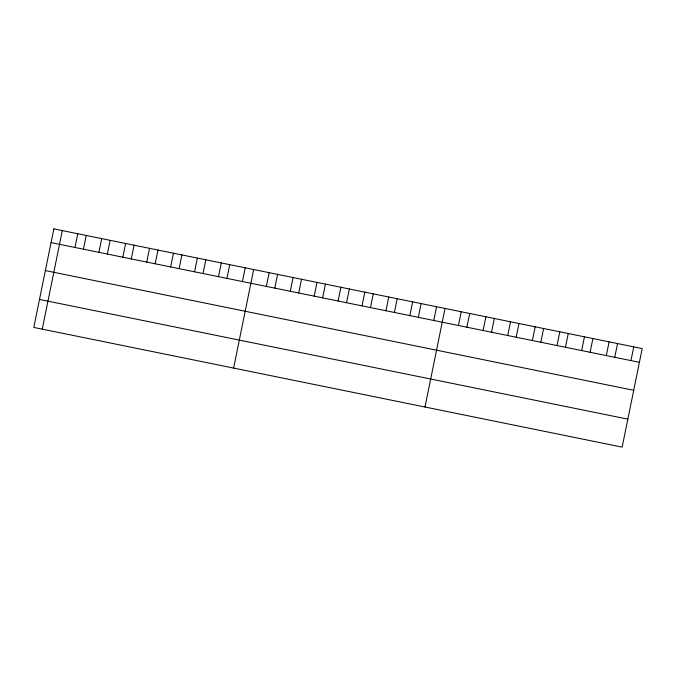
<?xml version="1.0" encoding="UTF-8"?>
<svg xmlns="http://www.w3.org/2000/svg" width="676" height="676" viewBox="0 0 676 676"><rect width="100%" height="100%" fill="white"/><g stroke="black" fill="none" stroke-linecap="round" stroke-linejoin="round"><path stroke-width="1.01" d="M42.25 329.153L62.302 230.592M74.977 247.475L77.774 233.735M83.435 249.19L86.224 235.451M98.899 252.342L101.696 238.603M107.349 254.058L110.146 240.318M122.821 257.21L125.618 243.47M131.271 258.925L134.068 245.185M146.743 262.077L149.531 248.337M155.193 263.792L157.99 250.052M170.665 266.935L173.453 253.204M179.115 268.659L181.912 254.92M194.578 271.803L197.375 258.071M203.037 273.526L205.834 259.787M218.5 276.67L221.297 262.939M226.959 278.394L229.747 264.654M242.422 281.537L245.219 267.806M233.617 368.082L253.669 269.521M266.344 286.404L269.141 272.665M274.794 288.128L277.591 274.388M290.266 291.272L293.063 277.532M298.716 292.995L301.513 279.256M314.188 296.139L316.976 282.399M322.638 297.863L325.435 284.123M338.101 301.006L340.898 287.266M346.56 302.73L349.357 288.99M362.023 305.873L364.82 292.133M370.482 307.597L373.27 293.857M385.945 310.74L388.742 297.001M394.404 312.456L397.192 298.724M409.867 315.608L412.664 301.868M418.317 317.323L421.114 303.592M433.789 320.475L436.586 306.735M424.984 407.02L445.036 308.459M458.429 325.486L461.226 311.746M466.888 327.209L469.685 313.47M483.078 330.505L485.875 316.765M491.528 332.22L494.325 318.48M507.727 335.516L510.524 321.776M516.177 337.24L518.974 323.5M532.367 340.527L535.164 326.795M540.825 342.25L543.614 328.511M557.016 345.546L559.812 331.806M565.466 347.261L568.262 333.53M581.664 350.557L584.453 336.817M590.114 352.28L592.911 338.541M606.304 355.576L609.101 341.836M614.763 357.291L617.551 343.552M630.953 360.587L633.75 346.847M51.055 242.608L639.403 362.311M45.36 270.594L633.708 390.297M39.495 299.443L627.843 419.137M53.852 228.868L33.8 327.429L622.148 447.132L642.2 348.571L53.852 228.868"/></g></svg>
